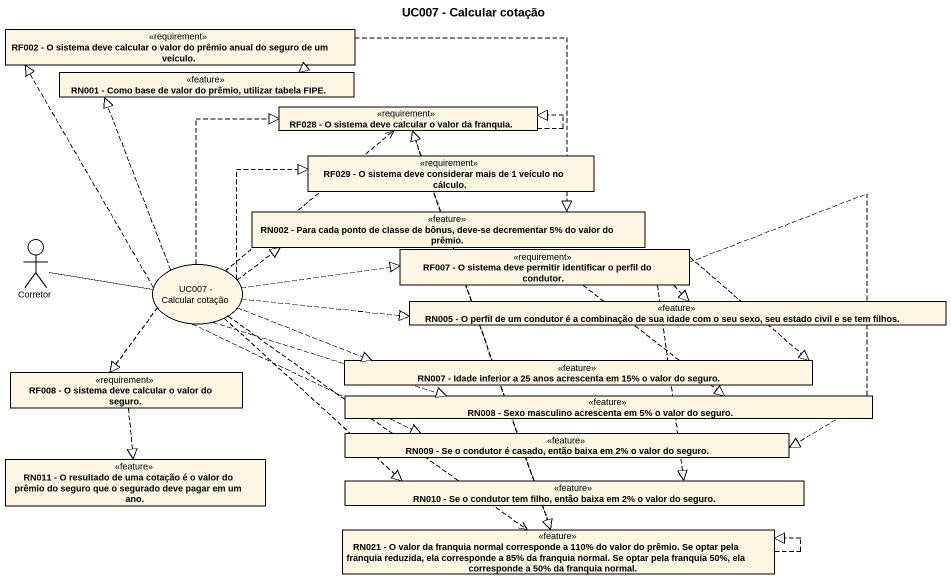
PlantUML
@startuml
title UC007 - Calcular cotação
allowmixing
hide circle
hide empty members
class "RF002 - O sistema deve calcular o valor do prêmio anual do seguro de um veículo." as RF002_O_sistema_deve <<requirement>>
class "RN001 - Como base de valor do prêmio, utilizar tabela FIPE." as RN001_Como_base_de_valor_do <<feature>>
class "RF028 - O sistema deve calcular o valor da franquia." as RF028_O_sistema_deve <<requirement>>
class "RF029 - O sistema deve considerar mais de 1 veículo no cálculo." as RF029_O_sistema_deve <<requirement>>
class "RN002 - Para cada ponto de classe de bônus, deve-se decrementar 5% do valor do prêmio." as RN002_Para_cada_ponto_de <<feature>>
actor Corretor
usecase "UC007 - Calcular cotação" as UC007_Calcular_cotação
class "RF007 - O sistema deve permitir identificar o perfil do condutor." as RF007_O_sistema_deve <<requirement>>
class "RN005 - O perfil de um condutor é a combinação de sua idade com o seu sexo, seu estado civil e se tem filhos." as RN005_O_perfil_de_um <<feature>>
class "RF008 - O sistema deve calcular o valor do seguro." as RF008_O_sistema_deve <<requirement>>
class "RN007 - Idade inferior a 25 anos acrescenta em 15% o valor do seguro." as RN007_Idade_inferior_a_25 <<feature>>
class "RN008 - Sexo masculino acrescenta em 5% o valor do seguro." as RN008_Sexo_masculino <<feature>>
class "RN011 - O resultado de uma cotação é o valor do prêmio do seguro que o segurado deve pagar em um ano." as RN011_O_resultado_de_uma <<feature>>
class "RN009 - Se o condutor é casado, então baixa em 2% o valor do seguro." as RN009_Se_o_condutor_é <<feature>>
class "RN010 - Se o condutor tem filho, então baixa em 2% o valor do seguro." as RN010_Se_o_condutor_tem <<feature>>
class "RN021 - O valor da franquia normal corresponde a 110% do valor do prêmio. Se optar pela franquia reduzida, ela corresponde a 85% da franquia normal. Se optar pela franquia 50%, ela corresponde a 50% da franquia normal." as RN021_O_valor_da_franquia <<feature>>
RF002_O_sistema_deve ..|> RN001_Como_base_de_valor_do
RF002_O_sistema_deve ..|> RN002_Para_cada_ponto_de
RF028_O_sistema_deve ..|> RF028_O_sistema_deve
RF028_O_sistema_deve ..|> RF028_O_sistema_deve
RF028_O_sistema_deve ..|> RN021_O_valor_da_franquia
Corretor -right- UC007_Calcular_cotação
UC007_Calcular_cotação .up.|> RF002_O_sistema_deve
UC007_Calcular_cotação .up.|> RN001_Como_base_de_valor_do
UC007_Calcular_cotação .up.|> RF028_O_sistema_deve
UC007_Calcular_cotação .up.> RF028_O_sistema_deve
UC007_Calcular_cotação .right.|> RF029_O_sistema_deve
UC007_Calcular_cotação .right.|> RN002_Para_cada_ponto_de
UC007_Calcular_cotação .right.|> RF007_O_sistema_deve
UC007_Calcular_cotação .right.|> RN005_O_perfil_de_um
UC007_Calcular_cotação ..|> RF008_O_sistema_deve
UC007_Calcular_cotação .right.|> RN007_Idade_inferior_a_25
UC007_Calcular_cotação .right.|> RN008_Sexo_masculino
UC007_Calcular_cotação .right.|> RN009_Se_o_condutor_é
UC007_Calcular_cotação .right.|> RN010_Se_o_condutor_tem
UC007_Calcular_cotação ..> RN021_O_valor_da_franquia
RF007_O_sistema_deve .right.|> RN005_O_perfil_de_um
RF007_O_sistema_deve ..|> RN007_Idade_inferior_a_25
RF007_O_sistema_deve ..|> RN008_Sexo_masculino
RF007_O_sistema_deve ..|> RN009_Se_o_condutor_é
RF007_O_sistema_deve ..|> RN010_Se_o_condutor_tem
RF008_O_sistema_deve ..|> RN011_O_resultado_de_uma
RN021_O_valor_da_franquia .up.|> RF028_O_sistema_deve
RN021_O_valor_da_franquia .up.|> RF028_O_sistema_deve
RN021_O_valor_da_franquia ..|> RN021_O_valor_da_franquia
@enduml
